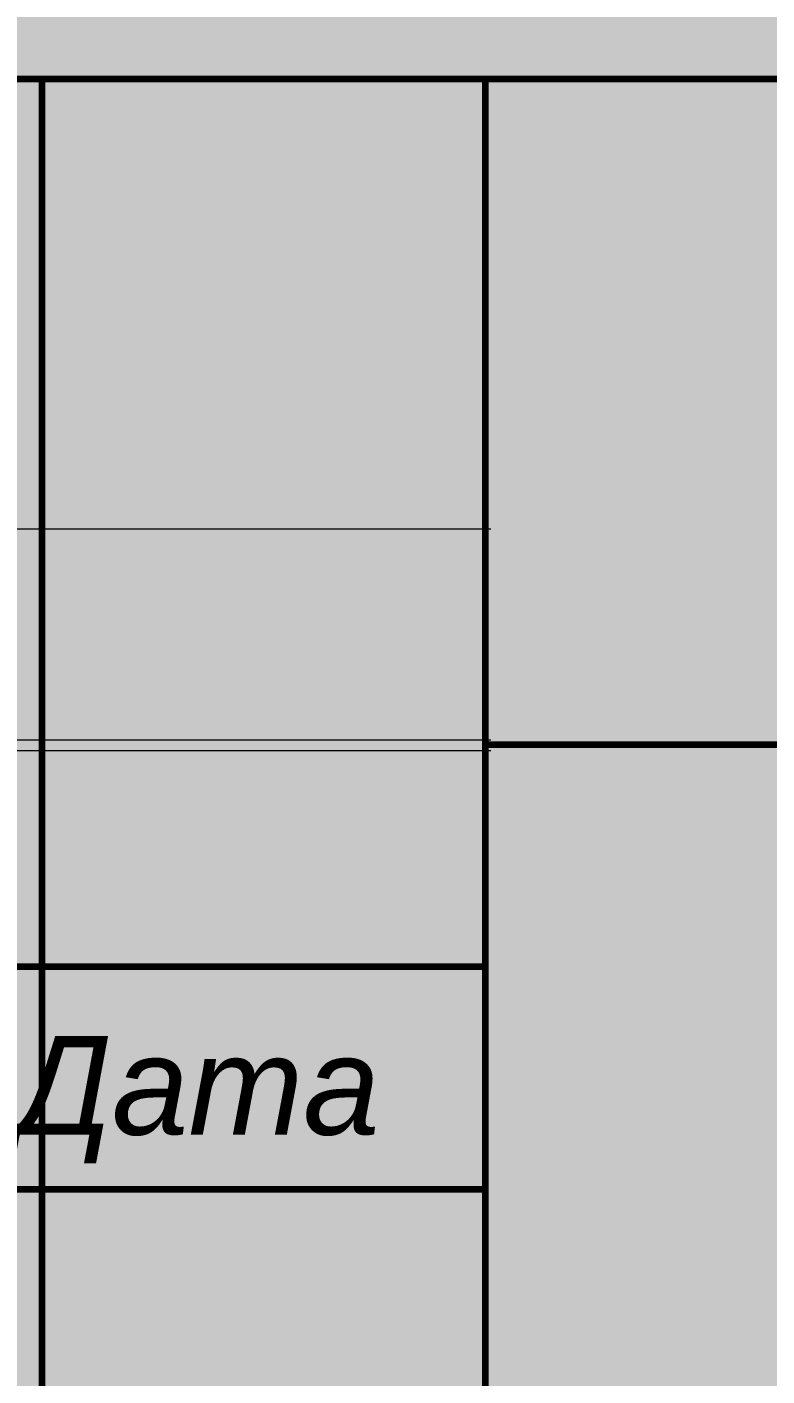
# Model space of a CAD drawing. Header units: millimetres. Extents: x 0 to 295, y 2 to 210.
# Drawn here: x 158.49 to 175.29, y 32.39 to 63.01 of the extents above; entities that cross this region are included whole.
import ezdxf
from ezdxf.xclip import XClip

# ---------------------------------------------------------------- set-up
doc = ezdxf.new("R2010")
doc.units = ezdxf.units.MM
doc.header["$MEASUREMENT"] = 0
doc.layers.get('0').update_dxf_attribs({"linetype": 'CONTINUOUS'})
doc.styles.add('Arial$201', font='ariali.ttf', dxfattribs={"oblique": 15, "height": 6.045128})

# ---------------------------------------------------------------- blocks, each defined once
blk = doc.blocks.new('MF27EC030')
at = {"color": 0, "linetype": 'Continuous', "lineweight": 100, "true_color": 0x000007}
for points in [[(289.745, 61.823), (103.442, 61.823), (103.442, 6.429)], [(158.82, 61.823), (158.82, 6.429), (158.82, 6.429)], [(168.888, 61.823), (168.888, 6.429), (168.888, 6.429)], [(289.745, 46.72), (168.888, 46.72), (168.888, 46.72)]]:
    blk.add_lwpolyline(points, dxfattribs=at)

msp = doc.modelspace()

# ---------------------------------------------------------------- hatches: boundary and pattern name
at = {"true_color": 0xffffff}
for points in [[(-0.131, 210.23), (-0.131, 1.772), (294.435, 1.772), (294.435, 210.23)], [(-0.131, 210.23), (-0.131, 2.034), (294.435, 2.034), (294.435, 210.23)]]:
    msp.add_hatch(color=0, dxfattribs=at).paths.add_polyline_path(points)
at = {"true_color": 0x000007}
h = msp.add_hatch(color=0, dxfattribs=at)
edge = h.paths.add_edge_path()
edge.add_line((160.837, 39.767), (162.149, 39.767))
edge.add_line((162.149, 39.767), (161.771, 38.013))
edge.add_line((161.771, 38.013), (161.952, 38.013))
edge.add_line((161.952, 38.013), (161.821, 37.39))
edge.add_line((161.821, 37.39), (161.591, 37.39))
edge.add_line((161.591, 37.39), (161.673, 37.783))
edge.add_line((161.673, 37.783), (160.263, 37.783))
edge.add_line((160.263, 37.783), (160.181, 37.39))
edge.add_line((160.181, 37.39), (159.951, 37.39))
edge.add_line((159.951, 37.39), (160.082, 38.013))
edge.add_line((160.082, 38.013), (160.246, 38.013))
edge.add_spline(control_points=[(160.246, 38.013), (160.476, 38.259), (160.673, 38.849), (160.837, 39.767)], knot_values=[0, 0, 0, 0, 1, 1, 1, 1], degree=3, periodic=0)
h.paths.add_polyline_path([(161.066, 39.538), (161.066, 39.538), (161.062, 39.519), (161.057, 39.499), (161.052, 39.477), (161.047, 39.455), (161.041, 39.431), (161.036, 39.406), (161.029, 39.38), (161.023, 39.353), (161.016, 39.325), (161.008, 39.296), (161.001, 39.266), (160.992, 39.234), (160.984, 39.202), (160.975, 39.169), (160.966, 39.135), (160.957, 39.099), (160.947, 39.063), (160.937, 39.026), (160.927, 38.988), (160.916, 38.949), (160.905, 38.909), (160.893, 38.868), (160.882, 38.826), (160.869, 38.783), (160.869, 38.783), (160.855, 38.741), (160.841, 38.699), (160.827, 38.658), (160.813, 38.618), (160.799, 38.579), (160.786, 38.541), (160.772, 38.503), (160.758, 38.467), (160.745, 38.432), (160.731, 38.397), (160.717, 38.363), (160.703, 38.33), (160.69, 38.299), (160.676, 38.268), (160.661, 38.238), (160.647, 38.209), (160.633, 38.181), (160.618, 38.154), (160.603, 38.128), (160.588, 38.103), (160.573, 38.079), (160.557, 38.056), (160.541, 38.034), (160.525, 38.013), (161.509, 38.013), (161.837, 39.538)])
h.paths.add_polyline_path([(161.066, 39.538), (161.837, 39.538)])
edge = h.paths.add_edge_path()
edge.add_spline(control_points=[(165.166, 37.964), (165.084, 37.882), (165.002, 37.832), (164.92, 37.8), (164.92, 37.8), (164.854, 37.767), (164.772, 37.75), (164.674, 37.75), (164.674, 37.75), (164.543, 37.75), (164.444, 37.783), (164.362, 37.865), (164.362, 37.865), (164.28, 37.947), (164.231, 38.046), (164.231, 38.16), (164.231, 38.16), (164.231, 38.242), (164.248, 38.324), (164.297, 38.374), (164.297, 38.374), (164.33, 38.439), (164.379, 38.488), (164.428, 38.521), (164.428, 38.521), (164.494, 38.57), (164.576, 38.587), (164.658, 38.603), (164.658, 38.603), (164.707, 38.619), (164.822, 38.619), (164.969, 38.636), (164.969, 38.636), (165.117, 38.636), (165.231, 38.652), (165.297, 38.685), (165.297, 38.685), (165.313, 38.751), (165.33, 38.8), (165.33, 38.849), (165.33, 38.849), (165.33, 38.898), (165.313, 38.947), (165.264, 38.98), (165.264, 38.98), (165.215, 39.029), (165.133, 39.046), (165.018, 39.046), (165.018, 39.046), (164.92, 39.046), (164.838, 39.029), (164.772, 38.98), (164.772, 38.98), (164.707, 38.931), (164.658, 38.865), (164.625, 38.783)], knot_values=[0, 0, 0, 0, 0.017857, 0.017857, 0.017857, 0.017857, 0.035714, 0.035714, 0.035714, 0.035714, 0.053571, 0.053571, 0.053571, 0.053571, 0.071429, 0.071429, 0.071429, 0.071429, 0.089286, 0.089286, 0.089286, 0.089286, 0.107143, 0.107143, 0.107143, 0.107143, 0.125, 0.125, 0.125, 0.125, 0.142857, 0.142857, 0.142857, 0.142857, 0.160714, 0.160714, 0.160714, 0.160714, 0.178571, 0.178571, 0.178571, 0.178571, 0.196429, 0.196429, 0.196429, 0.196429, 0.214286, 0.214286, 0.214286, 0.214286, 0.232143, 0.232143, 0.232143, 0.232143, 1, 1, 1, 1], degree=3, periodic=0)
edge.add_line((164.625, 38.783), (164.379, 38.816))
edge.add_spline(control_points=[(164.379, 38.816), (164.428, 38.947), (164.51, 39.062), (164.608, 39.144), (164.608, 39.144), (164.723, 39.21), (164.854, 39.243), (165.035, 39.243), (165.035, 39.243), (165.199, 39.243), (165.346, 39.21), (165.445, 39.128), (165.445, 39.128), (165.527, 39.062), (165.576, 38.98), (165.576, 38.882), (165.576, 38.882), (165.576, 38.8), (165.559, 38.718), (165.543, 38.603)], knot_values=[0, 0, 0, 0, 0.05, 0.05, 0.05, 0.05, 0.1, 0.1, 0.1, 0.1, 0.15, 0.15, 0.15, 0.15, 0.2, 0.2, 0.2, 0.2, 1, 1, 1, 1], degree=3, periodic=0)
edge.add_line((165.543, 38.603), (165.461, 38.259))
edge.add_spline(control_points=[(165.461, 38.259), (165.428, 38.144), (165.412, 38.046), (165.412, 37.98), (165.412, 37.98), (165.412, 37.931), (165.428, 37.865), (165.445, 37.783)], knot_values=[0, 0, 0, 0, 0.125, 0.125, 0.125, 0.125, 1, 1, 1, 1], degree=3, periodic=0)
edge.add_line((165.445, 37.783), (165.199, 37.783))
edge.add_spline(control_points=[(165.199, 37.783), (165.182, 37.832), (165.182, 37.882), (165.166, 37.964)], knot_values=[0, 0, 0, 0, 1, 1, 1, 1], degree=3, periodic=0)
edge = h.paths.add_edge_path()
edge.add_spline(control_points=[(165.264, 38.505), (165.231, 38.488), (165.199, 38.488), (165.149, 38.472), (165.149, 38.472), (165.117, 38.472), (165.051, 38.455), (164.953, 38.455), (164.953, 38.455), (164.822, 38.439), (164.707, 38.423), (164.658, 38.406), (164.658, 38.406), (164.592, 38.39), (164.559, 38.357), (164.526, 38.308), (164.526, 38.308), (164.494, 38.275), (164.477, 38.226), (164.477, 38.177), (164.477, 38.177), (164.477, 38.111), (164.494, 38.046), (164.543, 37.996), (164.543, 37.996), (164.592, 37.964), (164.658, 37.931), (164.756, 37.931), (164.756, 37.931), (164.838, 37.931), (164.904, 37.964), (164.986, 37.996), (164.986, 37.996), (165.068, 38.046), (165.117, 38.111), (165.166, 38.177), (165.166, 38.177), (165.199, 38.259), (165.231, 38.374), (165.264, 38.505)], knot_values=[0, 0, 0, 0, 0.025, 0.025, 0.025, 0.025, 0.05, 0.05, 0.05, 0.05, 0.075, 0.075, 0.075, 0.075, 0.1, 0.1, 0.1, 0.1, 0.125, 0.125, 0.125, 0.125, 0.15, 0.15, 0.15, 0.15, 0.175, 0.175, 0.175, 0.175, 0.2, 0.2, 0.2, 0.2, 0.225, 0.225, 0.225, 0.225, 1, 1, 1, 1], degree=3, periodic=0)
h.paths.add_polyline_path([(167.363, 37.783), (167.658, 39.21), (167.904, 39.21), (167.855, 38.98), (167.855, 38.98), (167.866, 38.992), (167.876, 39.004), (167.886, 39.016), (167.896, 39.028), (167.906, 39.039), (167.917, 39.05), (167.927, 39.061), (167.937, 39.072), (167.947, 39.082), (167.958, 39.092), (167.968, 39.102), (167.978, 39.111), (167.988, 39.12), (167.999, 39.129), (168.009, 39.138), (168.019, 39.145), (168.029, 39.153), (168.04, 39.16), (168.05, 39.167), (168.06, 39.173), (168.07, 39.179), (168.081, 39.184), (168.091, 39.189), (168.101, 39.193), (168.11, 39.197), (168.118, 39.201), (168.127, 39.205), (168.135, 39.208), (168.144, 39.212), (168.153, 39.215), (168.162, 39.218), (168.172, 39.221), (168.181, 39.223), (168.191, 39.226), (168.2, 39.228), (168.21, 39.23), (168.22, 39.232), (168.23, 39.234), (168.239, 39.236), (168.249, 39.237), (168.259, 39.238), (168.27, 39.24), (168.28, 39.24), (168.29, 39.241), (168.3, 39.242), (168.31, 39.242), (168.321, 39.243), (168.331, 39.243), (168.341, 39.243), (168.351, 39.242), (168.362, 39.242), (168.372, 39.241), (168.382, 39.24), (168.392, 39.239), (168.402, 39.238), (168.412, 39.237), (168.422, 39.235), (168.432, 39.233), (168.442, 39.231), (168.452, 39.228), (168.461, 39.226), (168.471, 39.223), (168.481, 39.219), (168.49, 39.216), (168.499, 39.212), (168.508, 39.208), (168.517, 39.204), (168.526, 39.199), (168.535, 39.194), (168.544, 39.189), (168.552, 39.183), (168.56, 39.177), (168.56, 39.177), (168.567, 39.171), (168.573, 39.164), (168.579, 39.158), (168.585, 39.151), (168.591, 39.144), (168.597, 39.137), (168.603, 39.13), (168.608, 39.122), (168.614, 39.115), (168.62, 39.107), (168.625, 39.099), (168.63, 39.091), (168.635, 39.083), (168.64, 39.074), (168.645, 39.066), (168.649, 39.057), (168.653, 39.048), (168.657, 39.039), (168.661, 39.029), (168.664, 39.02), (168.668, 39.01), (168.67, 39), (168.673, 38.99), (168.675, 38.98), (168.683, 38.992), (168.692, 39.004), (168.701, 39.016), (168.709, 39.027), (168.718, 39.037), (168.727, 39.048), (168.736, 39.058), (168.746, 39.068), (168.755, 39.077), (168.765, 39.086), (168.774, 39.095), (168.784, 39.103), (168.794, 39.111), (168.803, 39.119), (168.813, 39.126), (168.823, 39.133), (168.833, 39.14), (168.844, 39.146), (168.854, 39.152), (168.864, 39.158), (168.874, 39.163), (168.884, 39.168), (168.895, 39.173), (168.905, 39.177), (168.915, 39.183), (168.925, 39.189), (168.936, 39.194), (168.946, 39.199), (168.956, 39.204), (168.966, 39.208), (168.977, 39.212), (168.987, 39.216), (168.997, 39.219), (169.007, 39.223), (169.017, 39.226), (169.028, 39.228), (169.038, 39.231), (169.048, 39.233), (169.058, 39.235), (169.069, 39.237), (169.079, 39.238), (169.089, 39.239), (169.099, 39.24), (169.11, 39.241), (169.12, 39.242), (169.13, 39.242), (169.14, 39.243), (169.151, 39.243), (169.151, 39.243), (169.167, 39.243), (169.183, 39.242), (169.198, 39.242), (169.212, 39.241), (169.227, 39.24), (169.24, 39.239), (169.254, 39.238), (169.267, 39.236), (169.279, 39.234), (169.291, 39.232), (169.303, 39.229), (169.315, 39.226), (169.326, 39.223), (169.337, 39.219), (169.347, 39.215), (169.357, 39.211), (169.367, 39.206), (169.377, 39.201), (169.386, 39.196), (169.395, 39.189), (169.404, 39.183), (169.413, 39.176), (169.421, 39.169), (169.43, 39.161), (169.43, 39.161), (169.436, 39.154), (169.441, 39.148), (169.447, 39.141), (169.453, 39.133), (169.458, 39.126), (169.463, 39.118), (169.468, 39.11), (169.473, 39.101), (169.477, 39.092), (169.481, 39.083), (169.485, 39.074), (169.489, 39.064), (169.492, 39.054), (169.496, 39.044), (169.499, 39.034), (169.501, 39.023), (169.504, 39.013), (169.506, 39.002), (169.507, 38.99), (169.509, 38.979), (169.51, 38.967), (169.511, 38.955), (169.511, 38.943), (169.512, 38.931), (169.512, 38.931), (169.512, 38.925), (169.511, 38.918), (169.511, 38.912), (169.511, 38.905), (169.511, 38.898), (169.511, 38.891), (169.511, 38.883), (169.51, 38.875), (169.51, 38.867), (169.509, 38.859), (169.508, 38.85), (169.507, 38.841), (169.506, 38.831), (169.505, 38.822), (169.503, 38.812), (169.502, 38.801), (169.5, 38.79), (169.498, 38.779), (169.495, 38.767), (169.493, 38.755), (169.49, 38.742), (169.486, 38.729), (169.483, 38.716), (169.479, 38.701), (169.479, 38.701), (169.298, 37.783), (169.052, 37.783), (169.249, 38.734), (169.249, 38.734), (169.251, 38.744), (169.253, 38.754), (169.255, 38.764), (169.256, 38.773), (169.257, 38.781), (169.259, 38.79), (169.26, 38.798), (169.261, 38.806), (169.262, 38.814), (169.262, 38.821), (169.263, 38.828), (169.263, 38.835), (169.264, 38.841), (169.264, 38.848), (169.265, 38.854), (169.265, 38.859), (169.265, 38.865), (169.265, 38.87), (169.265, 38.875), (169.265, 38.88), (169.265, 38.885), (169.266, 38.89), (169.266, 38.894), (169.266, 38.898), (169.266, 38.898), (169.265, 38.904), (169.265, 38.91), (169.265, 38.916), (169.264, 38.922), (169.264, 38.927), (169.263, 38.932), (169.262, 38.938), (169.261, 38.943), (169.259, 38.948), (169.258, 38.952), (169.257, 38.957), (169.255, 38.962), (169.254, 38.966), (169.252, 38.971), (169.25, 38.975), (169.249, 38.98), (169.247, 38.984), (169.245, 38.988), (169.243, 38.992), (169.241, 38.997), (169.239, 39.001), (169.237, 39.005), (169.235, 39.009), (169.233, 39.013), (169.229, 39.015), (169.224, 39.017), (169.22, 39.019), (169.215, 39.021), (169.21, 39.023), (169.205, 39.025), (169.2, 39.027), (169.195, 39.029), (169.19, 39.031), (169.184, 39.032), (169.179, 39.034), (169.173, 39.036), (169.168, 39.037), (169.162, 39.038), (169.156, 39.04), (169.15, 39.041), (169.144, 39.042), (169.138, 39.043), (169.132, 39.044), (169.126, 39.045), (169.12, 39.045), (169.114, 39.046), (169.108, 39.046), (169.102, 39.046), (169.091, 39.046), (169.081, 39.045), (169.071, 39.045), (169.062, 39.044), (169.052, 39.044), (169.043, 39.043), (169.033, 39.041), (169.024, 39.04), (169.014, 39.038), (169.005, 39.036), (168.996, 39.034), (168.987, 39.031), (168.978, 39.029), (168.968, 39.026), (168.959, 39.023), (168.95, 39.019), (168.94, 39.015), (168.931, 39.011), (168.921, 39.007), (168.912, 39.002), (168.902, 38.997), (168.892, 38.992), (168.882, 38.986), (168.872, 38.98), (168.864, 38.974), (168.856, 38.968), (168.847, 38.962), (168.839, 38.956), (168.831, 38.949), (168.823, 38.943), (168.815, 38.937), (168.808, 38.93), (168.8, 38.924), (168.792, 38.918), (168.785, 38.911), (168.778, 38.904), (168.771, 38.898), (168.764, 38.891), (168.757, 38.884), (168.75, 38.877), (168.744, 38.87), (168.738, 38.863), (168.732, 38.855), (168.727, 38.848), (168.722, 38.84), (168.717, 38.832), (168.712, 38.824), (168.708, 38.816), (168.702, 38.806), (168.696, 38.795), (168.69, 38.784), (168.685, 38.773), (168.679, 38.761), (168.674, 38.749), (168.669, 38.736), (168.664, 38.723), (168.659, 38.71), (168.654, 38.697), (168.649, 38.683), (168.644, 38.669), (168.64, 38.654), (168.635, 38.639), (168.631, 38.624), (168.627, 38.609), (168.622, 38.593), (168.618, 38.576), (168.614, 38.56), (168.61, 38.543), (168.606, 38.526), (168.601, 38.508), (168.597, 38.49), (168.593, 38.472), (168.593, 38.472), (168.446, 37.783), (168.2, 37.783), (168.396, 38.751), (168.396, 38.751), (168.398, 38.759), (168.4, 38.767), (168.403, 38.775), (168.405, 38.782), (168.407, 38.79), (168.408, 38.797), (168.41, 38.804), (168.412, 38.811), (168.414, 38.818), (168.416, 38.824), (168.417, 38.831), (168.419, 38.837), (168.42, 38.843), (168.422, 38.849), (168.423, 38.854), (168.424, 38.86), (168.425, 38.865), (168.426, 38.871), (168.427, 38.876), (168.428, 38.88), (168.428, 38.885), (168.429, 38.89), (168.429, 38.894), (168.429, 38.898), (168.429, 38.898), (168.429, 38.902), (168.429, 38.907), (168.428, 38.911), (168.428, 38.916), (168.427, 38.921), (168.426, 38.925), (168.425, 38.93), (168.424, 38.935), (168.422, 38.94), (168.421, 38.945), (168.419, 38.951), (168.417, 38.956), (168.415, 38.961), (168.412, 38.966), (168.41, 38.971), (168.407, 38.976), (168.405, 38.981), (168.402, 38.986), (168.398, 38.991), (168.395, 38.995), (168.392, 39), (168.388, 39.005), (168.384, 39.009), (168.38, 39.013), (168.376, 39.015), (168.372, 39.017), (168.368, 39.019), (168.364, 39.021), (168.359, 39.023), (168.355, 39.025), (168.351, 39.027), (168.347, 39.029), (168.342, 39.031), (168.338, 39.032), (168.333, 39.034), (168.329, 39.036), (168.324, 39.037), (168.319, 39.038), (168.315, 39.04), (168.31, 39.041), (168.304, 39.042), (168.299, 39.043), (168.294, 39.044), (168.289, 39.045), (168.283, 39.045), (168.277, 39.046), (168.271, 39.046), (168.265, 39.046), (168.257, 39.046), (168.248, 39.045), (168.24, 39.045), (168.231, 39.044), (168.222, 39.044), (168.213, 39.043), (168.204, 39.041), (168.195, 39.04), (168.186, 39.038), (168.177, 39.036), (168.168, 39.034), (168.159, 39.031), (168.149, 39.029), (168.14, 39.026), (168.131, 39.023), (168.122, 39.019), (168.113, 39.015), (168.104, 39.011), (168.095, 39.007), (168.086, 39.002), (168.077, 38.997), (168.069, 38.992), (168.06, 38.986), (168.052, 38.98), (168.042, 38.974), (168.032, 38.968), (168.022, 38.962), (168.012, 38.956), (168.003, 38.949), (167.994, 38.943), (167.984, 38.936), (167.976, 38.93), (167.967, 38.923), (167.958, 38.916), (167.95, 38.909), (167.941, 38.902), (167.933, 38.895), (167.925, 38.888), (167.918, 38.88), (167.91, 38.872), (167.902, 38.864), (167.895, 38.856), (167.888, 38.847), (167.881, 38.838), (167.874, 38.829), (167.868, 38.82), (167.861, 38.81), (167.855, 38.8), (167.849, 38.789), (167.843, 38.779), (167.838, 38.768), (167.832, 38.756), (167.826, 38.744), (167.821, 38.732), (167.816, 38.72), (167.811, 38.707), (167.806, 38.694), (167.801, 38.68), (167.796, 38.666), (167.792, 38.652), (167.787, 38.638), (167.783, 38.623), (167.778, 38.608), (167.774, 38.592), (167.77, 38.576), (167.765, 38.56), (167.761, 38.543), (167.757, 38.527), (167.753, 38.509), (167.749, 38.492), (167.745, 38.474), (167.74, 38.455), (167.74, 38.455), (167.609, 37.783), (167.363, 37.783), (167.609, 37.783)])
h = msp.add_hatch(color=0, dxfattribs=at)
edge = h.paths.add_edge_path()
edge.add_spline(control_points=[(166.937, 37.964), (166.855, 37.882), (166.773, 37.832), (166.707, 37.8), (166.707, 37.8), (166.625, 37.767), (166.543, 37.75), (166.445, 37.75), (166.445, 37.75), (166.314, 37.75), (166.215, 37.783), (166.133, 37.865), (166.133, 37.865), (166.051, 37.947), (166.002, 38.046), (166.002, 38.16), (166.002, 38.16), (166.002, 38.242), (166.019, 38.324), (166.068, 38.374), (166.068, 38.374), (166.101, 38.439), (166.15, 38.488), (166.199, 38.521), (166.199, 38.521), (166.265, 38.57), (166.347, 38.587), (166.429, 38.603), (166.429, 38.603), (166.478, 38.619), (166.593, 38.619), (166.74, 38.636), (166.74, 38.636), (166.888, 38.636), (167.003, 38.652), (167.068, 38.685), (167.068, 38.685), (167.085, 38.751), (167.101, 38.8), (167.101, 38.849), (167.101, 38.849), (167.101, 38.898), (167.085, 38.947), (167.035, 38.98), (167.035, 38.98), (166.986, 39.029), (166.904, 39.046), (166.789, 39.046), (166.789, 39.046), (166.691, 39.046), (166.609, 39.029), (166.543, 38.98), (166.543, 38.98), (166.478, 38.931), (166.429, 38.865), (166.396, 38.783)], knot_values=[0, 0, 0, 0, 0.017857, 0.017857, 0.017857, 0.017857, 0.035714, 0.035714, 0.035714, 0.035714, 0.053571, 0.053571, 0.053571, 0.053571, 0.071429, 0.071429, 0.071429, 0.071429, 0.089286, 0.089286, 0.089286, 0.089286, 0.107143, 0.107143, 0.107143, 0.107143, 0.125, 0.125, 0.125, 0.125, 0.142857, 0.142857, 0.142857, 0.142857, 0.160714, 0.160714, 0.160714, 0.160714, 0.178571, 0.178571, 0.178571, 0.178571, 0.196429, 0.196429, 0.196429, 0.196429, 0.214286, 0.214286, 0.214286, 0.214286, 0.232143, 0.232143, 0.232143, 0.232143, 1, 1, 1, 1], degree=3, periodic=0)
edge.add_line((166.396, 38.783), (166.15, 38.816))
edge.add_spline(control_points=[(166.15, 38.816), (166.199, 38.947), (166.281, 39.062), (166.379, 39.144), (166.379, 39.144), (166.494, 39.21), (166.642, 39.243), (166.806, 39.243), (166.806, 39.243), (166.986, 39.243), (167.117, 39.21), (167.216, 39.128), (167.216, 39.128), (167.298, 39.062), (167.347, 38.98), (167.347, 38.882), (167.347, 38.882), (167.347, 38.8), (167.331, 38.718), (167.314, 38.603)], knot_values=[0, 0, 0, 0, 0.05, 0.05, 0.05, 0.05, 0.1, 0.1, 0.1, 0.1, 0.15, 0.15, 0.15, 0.15, 0.2, 0.2, 0.2, 0.2, 1, 1, 1, 1], degree=3, periodic=0)
edge.add_line((167.314, 38.603), (167.232, 38.259))
edge.add_spline(control_points=[(167.232, 38.259), (167.199, 38.144), (167.183, 38.046), (167.183, 37.98), (167.183, 37.98), (167.183, 37.931), (167.199, 37.865), (167.216, 37.783)], knot_values=[0, 0, 0, 0, 0.125, 0.125, 0.125, 0.125, 1, 1, 1, 1], degree=3, periodic=0)
edge.add_line((167.216, 37.783), (166.97, 37.783))
edge.add_spline(control_points=[(166.97, 37.783), (166.953, 37.832), (166.953, 37.882), (166.937, 37.964)], knot_values=[0, 0, 0, 0, 1, 1, 1, 1], degree=3, periodic=0)
edge = h.paths.add_edge_path()
edge.add_spline(control_points=[(167.035, 38.505), (167.003, 38.488), (166.97, 38.488), (166.921, 38.472), (166.921, 38.472), (166.888, 38.472), (166.822, 38.455), (166.724, 38.455), (166.724, 38.455), (166.593, 38.439), (166.478, 38.423), (166.429, 38.406), (166.429, 38.406), (166.363, 38.39), (166.33, 38.357), (166.297, 38.308), (166.297, 38.308), (166.265, 38.275), (166.248, 38.226), (166.248, 38.177), (166.248, 38.177), (166.248, 38.111), (166.281, 38.046), (166.314, 37.996), (166.314, 37.996), (166.363, 37.964), (166.429, 37.931), (166.527, 37.931), (166.527, 37.931), (166.609, 37.931), (166.675, 37.964), (166.757, 37.996), (166.757, 37.996), (166.839, 38.046), (166.888, 38.111), (166.937, 38.177), (166.937, 38.177), (166.97, 38.259), (167.019, 38.374), (167.035, 38.505)], knot_values=[0, 0, 0, 0, 0.025, 0.025, 0.025, 0.025, 0.05, 0.05, 0.05, 0.05, 0.075, 0.075, 0.075, 0.075, 0.1, 0.1, 0.1, 0.1, 0.125, 0.125, 0.125, 0.125, 0.15, 0.15, 0.15, 0.15, 0.175, 0.175, 0.175, 0.175, 0.2, 0.2, 0.2, 0.2, 0.225, 0.225, 0.225, 0.225, 1, 1, 1, 1], degree=3, periodic=0)

# ---------------------------------------------------------------- linework, layer by layer
at = {"color": 0, "linetype": 'Continuous', "lineweight": 20, "true_color": 0x000007}
for points in [[(103.557, 51.624), (169.02, 51.624), (169.02, 51.624)], [(103.557, 46.835), (169.02, 46.835), (169.02, 46.835)], [(103.557, 46.589), (169.02, 46.589), (169.02, 46.589)]]:
    msp.add_lwpolyline(points, dxfattribs=at)
at = {"color": 0, "linetype": 'Continuous', "lineweight": 100, "true_color": 0x000007}
for points in [[(103.442, 41.686), (168.888, 41.686), (168.888, 41.686)], [(103.442, 36.635), (168.888, 36.635), (168.888, 36.635)]]:
    msp.add_lwpolyline(points, dxfattribs=at)

# ---------------------------------------------------------------- block references
at = {"color": 0, "true_color": 0xffffff}
ref = msp.add_blockref('MF27EC030', (0, 0), dxfattribs=at)
XClip(ref).set_block_clipping_path([(0, 1.9031978799), (294.6486130742, 210.23)])

# ---------------------------------------------------------------- texts
at = {"color": 0, "true_color": 0x000007, "style": 'Arial$201'}
msp.add_text('ПодписьДата', height=2.23806, dxfattribs=at).set_placement((145.816, 37.868))

doc.saveas('drawing.dxf')
